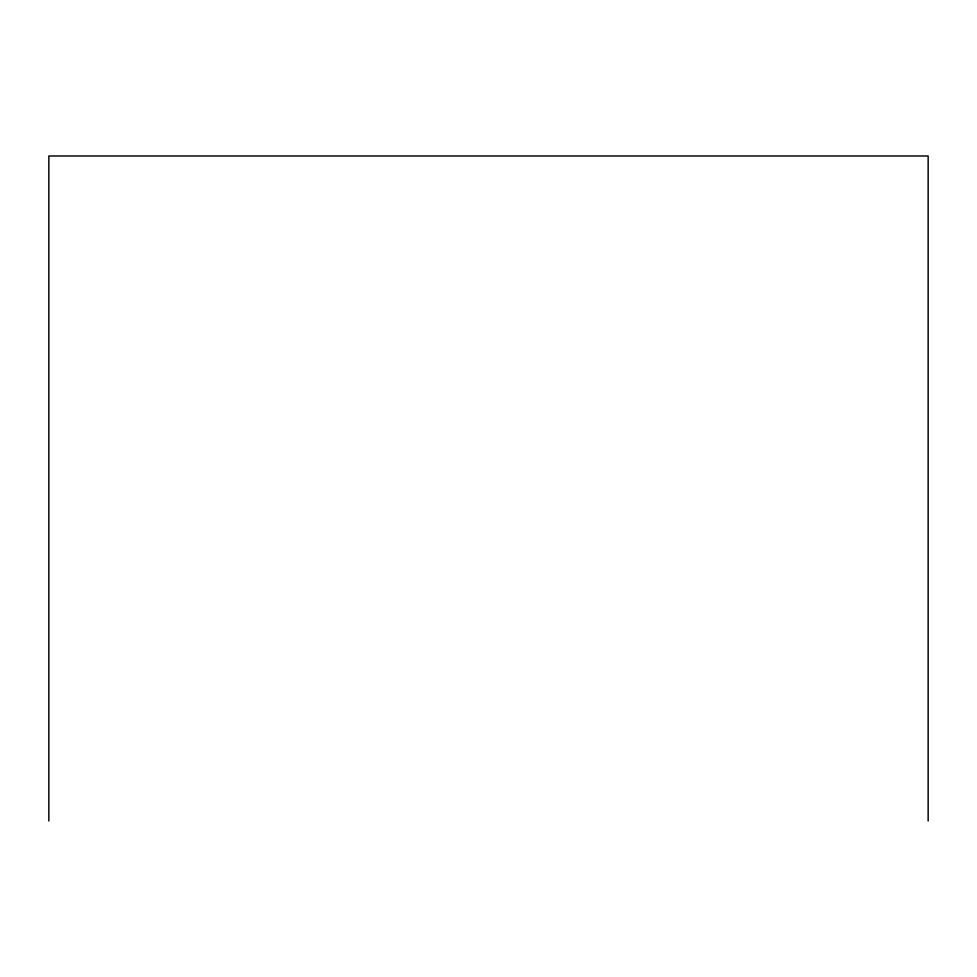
<?xml version="1.0" encoding="UTF-8"?>
<svg xmlns="http://www.w3.org/2000/svg" width="977" height="977" viewBox="0 0 977 977"><rect width="100%" height="100%" fill="white"/><g stroke="black" fill="none" stroke-linecap="round" stroke-linejoin="round"><path stroke-width="1.47" d="M928.15 821.01L928.15 155.99L48.85 155.99L48.85 821.01"/></g></svg>
